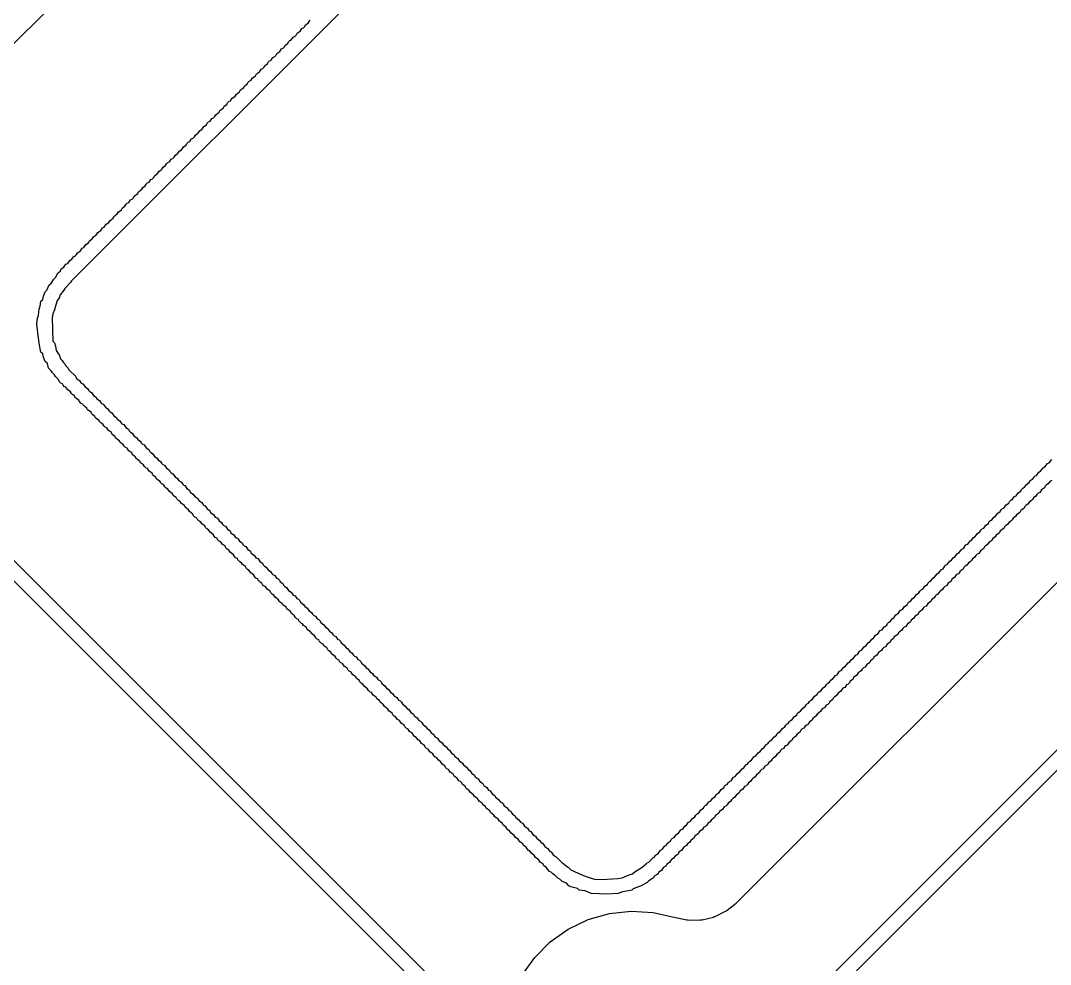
# Model space of a CAD drawing. Header units: millimetres. Extents: x 95 to 305, y 96 to 295.
# Drawn here: x 225.52 to 255.07, y 224.13 to 251.23 of the extents above; entities that cross this region are included whole.
import ezdxf

# ---------------------------------------------------------------- set-up
doc = ezdxf.new("R2010")
doc.units = ezdxf.units.MM
doc.layers.add('BottomLayer', color=5, linetype='Continuous')
doc.layers.add('BottomOverlay', color=54, linetype='Continuous')

msp = doc.modelspace()

# ---------------------------------------------------------------- linework, layer by layer
at = {"layer": 'BottomLayer'}
for p, q in [((246.071, 225.911), (264.518, 244.359)), ((245.793, 225.687), (246.05, 225.893)), ((246.05, 225.893), (246.059, 225.903)), ((246.059, 225.903), (246.071, 225.911)), ((241.805, 225.421), (242.413, 225.594)), ((242.413, 225.594), (243.041, 225.663)), ((243.041, 225.663), (243.673, 225.625)), ((243.673, 225.625), (244.309, 225.477)), ((244.309, 225.477), (244.313, 225.477)), ((244.313, 225.477), (244.316, 225.476)), ((244.316, 225.476), (244.638, 225.409)), ((245.078, 225.416), (245.398, 225.493)), ((245.398, 225.493), (245.423, 225.505)), ((245.423, 225.505), (245.45, 225.512)), ((245.45, 225.512), (245.746, 225.657)), ((245.746, 225.657), (245.768, 225.674)), ((245.768, 225.674), (245.793, 225.687)), ((241.235, 225.147), (241.805, 225.421)), ((244.638, 225.409), (244.666, 225.409)), ((244.666, 225.409), (244.694, 225.404)), ((244.694, 225.404), (245.023, 225.409)), ((245.023, 225.409), (245.05, 225.415)), ((245.05, 225.415), (245.078, 225.416)), ((240.719, 224.782), (241.235, 225.147)), ((240.272, 224.335), (240.719, 224.782)), ((239.906, 223.819), (240.272, 224.335))]:
    msp.add_line(p, q, dxfattribs=at)
at = {"layer": 'BottomOverlay'}
for p, q in [((242.387, 267.633), (221.784, 247.03)), ((246.464, 263.24), (226.98, 243.756)), ((233.771, 251.155), (233.795, 251.204)), ((233.795, 251.204), (233.832, 251.24)), ((233.455, 250.863), (233.54, 250.924)), ((233.54, 250.924), (233.589, 250.997)), ((233.589, 250.997), (233.637, 251.021)), ((233.637, 251.021), (233.674, 251.058)), ((233.674, 251.058), (233.698, 251.106)), ((233.698, 251.106), (233.771, 251.155)), ((233.187, 250.571), (233.211, 250.62)), ((233.211, 250.62), (233.248, 250.656)), ((233.248, 250.656), (233.296, 250.681)), ((233.296, 250.681), (233.345, 250.754)), ((233.345, 250.754), (233.394, 250.778)), ((233.394, 250.778), (233.43, 250.814)), ((233.43, 250.814), (233.455, 250.863)), ((232.871, 250.279), (232.956, 250.34)), ((232.956, 250.34), (233.004, 250.413)), ((233.004, 250.413), (233.053, 250.437)), ((233.053, 250.437), (233.09, 250.474)), ((233.09, 250.474), (233.114, 250.522)), ((233.114, 250.522), (233.187, 250.571)), ((232.603, 249.987), (232.627, 250.036)), ((232.627, 250.036), (232.664, 250.072)), ((232.664, 250.072), (232.712, 250.096)), ((232.712, 250.096), (232.761, 250.169)), ((232.761, 250.169), (232.81, 250.194)), ((232.81, 250.194), (232.846, 250.23)), ((232.846, 250.23), (232.871, 250.279)), ((232.262, 249.646), (232.286, 249.695)), ((232.286, 249.695), (232.372, 249.756)), ((232.372, 249.756), (232.42, 249.829)), ((232.42, 249.829), (232.469, 249.853)), ((232.469, 249.853), (232.505, 249.889)), ((232.505, 249.889), (232.53, 249.938)), ((232.53, 249.938), (232.603, 249.987)), ((231.946, 249.354), (232.019, 249.403)), ((232.019, 249.403), (232.043, 249.451)), ((232.043, 249.451), (232.079, 249.488)), ((232.079, 249.488), (232.128, 249.512)), ((232.128, 249.512), (232.177, 249.585)), ((232.177, 249.585), (232.226, 249.61)), ((232.226, 249.61), (232.262, 249.646)), ((231.678, 249.062), (231.702, 249.111)), ((231.702, 249.111), (231.8, 249.184)), ((231.8, 249.184), (231.824, 249.232)), ((231.824, 249.232), (231.921, 249.305)), ((231.921, 249.305), (231.946, 249.354)), ((231.361, 248.77), (231.434, 248.819)), ((231.434, 248.819), (231.459, 248.867)), ((231.459, 248.867), (231.495, 248.904)), ((231.495, 248.904), (231.544, 248.928)), ((231.544, 248.928), (231.593, 249.001)), ((231.593, 249.001), (231.641, 249.025)), ((231.641, 249.025), (231.678, 249.062)), ((231.094, 248.478), (231.118, 248.526)), ((231.118, 248.526), (231.215, 248.6)), ((231.215, 248.6), (231.24, 248.648)), ((231.24, 248.648), (231.337, 248.721)), ((231.337, 248.721), (231.361, 248.77)), ((230.777, 248.186), (230.85, 248.234)), ((230.85, 248.234), (230.875, 248.283)), ((230.875, 248.283), (230.911, 248.32)), ((230.911, 248.32), (230.96, 248.344)), ((230.96, 248.344), (231.009, 248.417)), ((231.009, 248.417), (231.057, 248.441)), ((231.057, 248.441), (231.094, 248.478)), ((230.51, 247.894), (230.534, 247.942)), ((230.534, 247.942), (230.619, 248.003)), ((230.619, 248.003), (230.668, 248.076)), ((230.668, 248.076), (230.716, 248.101)), ((230.716, 248.101), (230.753, 248.137)), ((230.753, 248.137), (230.777, 248.186)), ((230.193, 247.602), (230.266, 247.65)), ((230.266, 247.65), (230.291, 247.699)), ((230.291, 247.699), (230.327, 247.735)), ((230.327, 247.735), (230.376, 247.76)), ((230.376, 247.76), (230.424, 247.833)), ((230.424, 247.833), (230.473, 247.857)), ((230.473, 247.857), (230.51, 247.894)), ((229.925, 247.31), (229.95, 247.358)), ((229.95, 247.358), (230.035, 247.419)), ((230.035, 247.419), (230.084, 247.492)), ((230.084, 247.492), (230.132, 247.516)), ((230.132, 247.516), (230.169, 247.553)), ((230.169, 247.553), (230.193, 247.602)), ((229.609, 247.017), (229.682, 247.066)), ((229.682, 247.066), (229.706, 247.115)), ((229.706, 247.115), (229.743, 247.151)), ((229.743, 247.151), (229.792, 247.176)), ((229.792, 247.176), (229.84, 247.249)), ((229.84, 247.249), (229.889, 247.273)), ((229.889, 247.273), (229.925, 247.31)), ((229.341, 246.725), (229.366, 246.774)), ((229.366, 246.774), (229.451, 246.835)), ((229.451, 246.835), (229.499, 246.908)), ((229.499, 246.908), (229.548, 246.932)), ((229.548, 246.932), (229.585, 246.969)), ((229.585, 246.969), (229.609, 247.017)), ((229.025, 246.433), (229.098, 246.482)), ((229.098, 246.482), (229.122, 246.531)), ((229.122, 246.531), (229.159, 246.567)), ((229.159, 246.567), (229.207, 246.591)), ((229.207, 246.591), (229.256, 246.665)), ((229.256, 246.665), (229.305, 246.689)), ((229.305, 246.689), (229.341, 246.725)), ((228.757, 246.141), (228.781, 246.19)), ((228.781, 246.19), (228.879, 246.263)), ((228.879, 246.263), (228.903, 246.312)), ((228.903, 246.312), (229.001, 246.385)), ((229.001, 246.385), (229.025, 246.433)), ((228.441, 245.849), (228.514, 245.898)), ((228.514, 245.898), (228.538, 245.946)), ((228.538, 245.946), (228.575, 245.983)), ((228.575, 245.983), (228.623, 246.007)), ((228.623, 246.007), (228.672, 246.08)), ((228.672, 246.08), (228.721, 246.105)), ((228.721, 246.105), (228.757, 246.141)), ((228.076, 245.484), (228.173, 245.557)), ((228.173, 245.557), (228.197, 245.606)), ((228.197, 245.606), (228.295, 245.679)), ((228.295, 245.679), (228.319, 245.727)), ((228.319, 245.727), (228.416, 245.8)), ((228.416, 245.8), (228.441, 245.849)), ((227.82, 245.204), (227.869, 245.277)), ((227.869, 245.277), (227.917, 245.301)), ((227.917, 245.301), (227.978, 245.387)), ((227.978, 245.387), (228.051, 245.435)), ((228.051, 245.435), (228.076, 245.484)), ((227.577, 244.961), (227.625, 245.034)), ((227.625, 245.034), (227.674, 245.058)), ((227.674, 245.058), (227.711, 245.095)), ((227.711, 245.095), (227.735, 245.143)), ((227.735, 245.143), (227.82, 245.204)), ((227.236, 244.62), (227.285, 244.693)), ((227.285, 244.693), (227.333, 244.717)), ((227.333, 244.717), (227.394, 244.803)), ((227.394, 244.803), (227.467, 244.851)), ((227.467, 244.851), (227.491, 244.9)), ((227.491, 244.9), (227.577, 244.961)), ((226.944, 244.352), (226.993, 244.377)), ((226.993, 244.377), (227.041, 244.45)), ((227.041, 244.45), (227.09, 244.474)), ((227.09, 244.474), (227.126, 244.51)), ((227.126, 244.51), (227.151, 244.559)), ((227.151, 244.559), (227.236, 244.62)), ((226.664, 244.048), (226.688, 244.097)), ((226.688, 244.097), (226.761, 244.145)), ((226.761, 244.145), (226.786, 244.194)), ((226.786, 244.194), (226.822, 244.231)), ((226.822, 244.231), (226.871, 244.255)), ((226.871, 244.255), (226.944, 244.352)), ((226.384, 243.671), (226.469, 243.805)), ((226.469, 243.805), (226.518, 243.853)), ((226.518, 243.853), (226.591, 243.975)), ((226.591, 243.975), (226.664, 244.048)), ((226.226, 243.44), (226.275, 243.488)), ((226.275, 243.488), (226.335, 243.646)), ((226.335, 243.646), (226.384, 243.671)), ((226.761, 243.488), (226.652, 243.354)), ((226.786, 243.537), (226.761, 243.488)), ((226.956, 243.707), (226.786, 243.537)), ((226.98, 243.756), (226.956, 243.707)), ((226.104, 243.172), (226.153, 243.22)), ((226.153, 243.22), (226.177, 243.318)), ((226.177, 243.318), (226.226, 243.44)), ((226.567, 243.196), (226.518, 243.026)), ((226.627, 243.257), (226.567, 243.196)), ((226.652, 243.354), (226.627, 243.257)), ((226.031, 242.758), (226.055, 242.953)), ((226.055, 242.953), (226.08, 243.026)), ((226.08, 243.026), (226.104, 243.172)), ((226.494, 242.928), (226.445, 242.807)), ((226.518, 243.026), (226.494, 242.928)), ((225.982, 242.515), (226.007, 242.685)), ((226.007, 242.685), (226.031, 242.758)), ((226.445, 242.807), (226.421, 242.709)), ((226.421, 242.709), (226.445, 242.028)), ((226.019, 242.186), (225.982, 242.515)), ((246.89, 221.923), (267.542, 242.575)), ((226.055, 241.979), (226.019, 242.186)), ((226.445, 242.028), (226.494, 241.979)), ((267.664, 242.113), (247.206, 221.656)), ((226.08, 241.809), (226.055, 241.979)), ((226.104, 241.711), (226.08, 241.809)), ((226.494, 241.979), (226.518, 241.882)), ((226.518, 241.882), (226.542, 241.76)), ((226.542, 241.76), (226.64, 241.614)), ((226.153, 241.663), (226.104, 241.711)), ((226.177, 241.565), (226.153, 241.663)), ((226.226, 241.444), (226.177, 241.565)), ((226.287, 241.383), (226.226, 241.444)), ((226.64, 241.614), (226.664, 241.517)), ((226.664, 241.517), (226.713, 241.468)), ((226.713, 241.468), (226.737, 241.419)), ((226.737, 241.419), (226.786, 241.371)), ((226.323, 241.249), (226.287, 241.383)), ((226.396, 241.176), (226.323, 241.249)), ((226.421, 241.127), (226.396, 241.176)), ((226.494, 241.054), (226.421, 241.127)), ((226.786, 241.371), (226.81, 241.322)), ((226.81, 241.322), (226.883, 241.249)), ((226.883, 241.249), (226.907, 241.2)), ((226.907, 241.2), (227.102, 241.006)), ((226.518, 241.006), (226.494, 241.054)), ((226.615, 240.908), (226.518, 241.006)), ((226.64, 240.86), (226.615, 240.908)), ((226.676, 240.823), (226.64, 240.86)), ((227.102, 241.006), (227.126, 240.957)), ((227.126, 240.957), (227.212, 240.896)), ((227.212, 240.896), (227.26, 240.823)), ((226.725, 240.799), (226.676, 240.823)), ((226.737, 240.762), (226.725, 240.799)), ((226.773, 240.726), (226.737, 240.762)), ((226.822, 240.701), (226.773, 240.726)), ((226.871, 240.628), (226.822, 240.701)), ((226.956, 240.567), (226.871, 240.628)), ((226.98, 240.519), (226.956, 240.567)), ((227.26, 240.823), (227.309, 240.799)), ((227.309, 240.799), (227.37, 240.713)), ((227.37, 240.713), (227.443, 240.665)), ((227.443, 240.665), (227.467, 240.616)), ((227.467, 240.616), (227.504, 240.58)), ((227.504, 240.58), (227.552, 240.555)), ((227.552, 240.555), (227.613, 240.47)), ((227.017, 240.482), (226.98, 240.519)), ((227.066, 240.458), (227.017, 240.482)), ((227.078, 240.421), (227.066, 240.458)), ((227.139, 240.361), (227.078, 240.421)), ((227.187, 240.336), (227.139, 240.361)), ((227.199, 240.3), (227.187, 240.336)), ((227.26, 240.239), (227.199, 240.3)), ((227.309, 240.215), (227.26, 240.239)), ((227.613, 240.47), (227.686, 240.421)), ((227.686, 240.421), (227.711, 240.373)), ((227.711, 240.373), (227.784, 240.324)), ((227.784, 240.324), (227.808, 240.275)), ((227.808, 240.275), (227.844, 240.239)), ((227.844, 240.239), (227.893, 240.215)), ((227.321, 240.178), (227.309, 240.215)), ((227.418, 240.105), (227.321, 240.178)), ((227.443, 240.056), (227.418, 240.105)), ((227.54, 239.983), (227.443, 240.056)), ((227.564, 239.935), (227.54, 239.983)), ((227.893, 240.215), (227.954, 240.129)), ((227.954, 240.129), (228.027, 240.081)), ((228.027, 240.081), (228.051, 240.032)), ((228.051, 240.032), (228.088, 239.995)), ((228.088, 239.995), (228.136, 239.971)), ((228.136, 239.971), (228.197, 239.886)), ((221.37, 239.679), (228.66, 232.389)), ((227.601, 239.898), (227.564, 239.935)), ((227.65, 239.874), (227.601, 239.898)), ((227.662, 239.837), (227.65, 239.874)), ((227.723, 239.776), (227.662, 239.837)), ((227.771, 239.752), (227.723, 239.776)), ((227.796, 239.703), (227.771, 239.752)), ((227.881, 239.643), (227.796, 239.703)), ((228.197, 239.886), (228.27, 239.837)), ((228.27, 239.837), (228.295, 239.789)), ((228.295, 239.789), (228.368, 239.74)), ((228.368, 239.74), (228.392, 239.691)), ((228.392, 239.691), (228.429, 239.655)), ((228.429, 239.655), (228.477, 239.63)), ((227.905, 239.594), (227.881, 239.643)), ((227.942, 239.557), (227.905, 239.594)), ((227.99, 239.533), (227.942, 239.557)), ((228.039, 239.46), (227.99, 239.533)), ((228.124, 239.399), (228.039, 239.46)), ((228.149, 239.35), (228.124, 239.399)), ((228.185, 239.314), (228.149, 239.35)), ((228.477, 239.63), (228.538, 239.545)), ((228.538, 239.545), (228.611, 239.497)), ((228.611, 239.497), (228.635, 239.448)), ((228.635, 239.448), (228.672, 239.411)), ((228.672, 239.411), (228.721, 239.387)), ((228.721, 239.387), (228.781, 239.302)), ((228.234, 239.29), (228.185, 239.314)), ((228.246, 239.253), (228.234, 239.29)), ((228.307, 239.192), (228.246, 239.253)), ((228.356, 239.168), (228.307, 239.192)), ((228.38, 239.119), (228.356, 239.168)), ((228.465, 239.058), (228.38, 239.119)), ((228.489, 239.01), (228.465, 239.058)), ((228.781, 239.302), (228.854, 239.253)), ((228.854, 239.253), (228.879, 239.204)), ((228.879, 239.204), (228.952, 239.156)), ((228.952, 239.156), (228.976, 239.107)), ((228.976, 239.107), (229.013, 239.071)), ((229.013, 239.071), (229.061, 239.046)), ((228.526, 238.973), (228.489, 239.01)), ((228.575, 238.949), (228.526, 238.973)), ((228.623, 238.876), (228.575, 238.949)), ((228.708, 238.815), (228.623, 238.876)), ((228.733, 238.766), (228.708, 238.815)), ((228.769, 238.73), (228.733, 238.766)), ((229.061, 239.046), (229.122, 238.961)), ((229.122, 238.961), (229.195, 238.912)), ((229.195, 238.912), (229.22, 238.864)), ((229.22, 238.864), (229.256, 238.827)), ((229.256, 238.827), (229.305, 238.803)), ((229.305, 238.803), (229.366, 238.718)), ((228.818, 238.705), (228.769, 238.73)), ((228.83, 238.669), (228.818, 238.705)), ((228.891, 238.608), (228.83, 238.669)), ((228.94, 238.584), (228.891, 238.608)), ((228.964, 238.535), (228.94, 238.584)), ((229.049, 238.474), (228.964, 238.535)), ((229.074, 238.426), (229.049, 238.474)), ((229.366, 238.718), (229.439, 238.669)), ((229.439, 238.669), (229.463, 238.62)), ((229.463, 238.62), (229.536, 238.572)), ((229.536, 238.572), (229.56, 238.523)), ((229.56, 238.523), (229.597, 238.486)), ((229.597, 238.486), (229.646, 238.462)), ((254.91, 238.413), (254.983, 238.511)), ((254.983, 238.511), (255.032, 238.535)), ((255.032, 238.535), (255.105, 238.632)), ((229.11, 238.389), (229.074, 238.426)), ((229.159, 238.365), (229.11, 238.389)), ((229.207, 238.292), (229.159, 238.365)), ((229.293, 238.231), (229.207, 238.292)), ((229.317, 238.182), (229.293, 238.231)), ((229.353, 238.146), (229.317, 238.182)), ((229.646, 238.462), (229.706, 238.377)), ((229.706, 238.377), (229.779, 238.328)), ((229.779, 238.328), (229.804, 238.28)), ((229.804, 238.28), (229.84, 238.243)), ((229.84, 238.243), (229.889, 238.219)), ((229.889, 238.219), (229.95, 238.134)), ((254.618, 238.146), (254.667, 238.17)), ((254.667, 238.17), (254.74, 238.267)), ((254.74, 238.267), (254.788, 238.292)), ((254.788, 238.292), (254.861, 238.389)), ((254.861, 238.389), (254.91, 238.413)), ((229.402, 238.121), (229.353, 238.146)), ((229.414, 238.085), (229.402, 238.121)), ((229.475, 238.024), (229.414, 238.085)), ((229.524, 238), (229.475, 238.024)), ((229.548, 237.951), (229.524, 238)), ((229.633, 237.89), (229.548, 237.951)), ((229.658, 237.841), (229.633, 237.89)), ((229.95, 238.134), (230.023, 238.085)), ((230.023, 238.085), (230.047, 238.036)), ((230.047, 238.036), (230.132, 237.975)), ((230.132, 237.975), (230.181, 237.902)), ((230.181, 237.902), (230.23, 237.878)), ((230.23, 237.878), (230.291, 237.793)), ((254.326, 237.829), (254.387, 237.914)), ((254.387, 237.914), (254.46, 237.963)), ((254.46, 237.963), (254.484, 238.012)), ((254.484, 238.012), (254.521, 238.048)), ((254.521, 238.048), (254.569, 238.073)), ((254.569, 238.073), (254.618, 238.146)), ((254.959, 237.902), (254.922, 237.866)), ((255.007, 237.927), (254.959, 237.902)), ((255.056, 238), (255.007, 237.927)), ((255.105, 238.024), (255.056, 238)), ((238.785, 221.68), (222.611, 237.854)), ((229.694, 237.805), (229.658, 237.841)), ((229.743, 237.781), (229.694, 237.805)), ((229.792, 237.708), (229.743, 237.781)), ((229.877, 237.647), (229.792, 237.708)), ((229.901, 237.598), (229.877, 237.647)), ((229.938, 237.562), (229.901, 237.598)), ((230.291, 237.793), (230.364, 237.744)), ((230.364, 237.744), (230.388, 237.695)), ((230.388, 237.695), (230.424, 237.659)), ((230.424, 237.659), (230.473, 237.635)), ((230.473, 237.635), (230.522, 237.562)), ((254.034, 237.562), (254.082, 237.586)), ((254.082, 237.586), (254.143, 237.671)), ((254.143, 237.671), (254.216, 237.72)), ((254.216, 237.72), (254.241, 237.768)), ((254.241, 237.768), (254.277, 237.805)), ((254.277, 237.805), (254.326, 237.829)), ((254.679, 237.622), (254.654, 237.574)), ((254.715, 237.659), (254.679, 237.622)), ((254.764, 237.683), (254.715, 237.659)), ((254.813, 237.756), (254.764, 237.683)), ((254.898, 237.817), (254.813, 237.756)), ((254.922, 237.866), (254.898, 237.817)), ((229.986, 237.537), (229.938, 237.562)), ((229.998, 237.501), (229.986, 237.537)), ((230.059, 237.44), (229.998, 237.501)), ((230.108, 237.415), (230.059, 237.44)), ((230.12, 237.379), (230.108, 237.415)), ((230.218, 237.306), (230.12, 237.379)), ((230.242, 237.257), (230.218, 237.306)), ((230.522, 237.562), (230.57, 237.537)), ((230.57, 237.537), (230.607, 237.501)), ((230.607, 237.501), (230.631, 237.452)), ((230.631, 237.452), (230.716, 237.391)), ((230.716, 237.391), (230.765, 237.318)), ((230.765, 237.318), (230.814, 237.294)), ((230.814, 237.294), (230.875, 237.209)), ((253.742, 237.245), (253.802, 237.33)), ((253.802, 237.33), (253.876, 237.379)), ((253.876, 237.379), (253.9, 237.428)), ((253.9, 237.428), (253.936, 237.464)), ((253.936, 237.464), (253.985, 237.489)), ((253.985, 237.489), (254.034, 237.562)), ((254.374, 237.318), (254.338, 237.282)), ((254.423, 237.342), (254.374, 237.318)), ((254.472, 237.415), (254.423, 237.342)), ((254.521, 237.44), (254.472, 237.415)), ((254.557, 237.476), (254.521, 237.44)), ((254.581, 237.525), (254.557, 237.476)), ((254.654, 237.574), (254.581, 237.525)), ((230.339, 237.184), (230.242, 237.257)), ((230.364, 237.136), (230.339, 237.184)), ((230.461, 237.063), (230.364, 237.136)), ((230.485, 237.014), (230.461, 237.063)), ((230.522, 236.977), (230.485, 237.014)), ((230.875, 237.209), (230.948, 237.16)), ((230.948, 237.16), (230.972, 237.111)), ((230.972, 237.111), (231.009, 237.075)), ((231.009, 237.075), (231.057, 237.05)), ((231.057, 237.05), (231.106, 236.977)), ((253.45, 236.977), (253.498, 237.002)), ((253.498, 237.002), (253.559, 237.087)), ((253.559, 237.087), (253.632, 237.136)), ((253.632, 237.136), (253.656, 237.184)), ((253.656, 237.184), (253.693, 237.221)), ((253.693, 237.221), (253.742, 237.245)), ((254.07, 236.99), (253.997, 236.941)), ((254.095, 237.038), (254.07, 236.99)), ((254.192, 237.111), (254.095, 237.038)), ((254.216, 237.16), (254.192, 237.111)), ((254.314, 237.233), (254.216, 237.16)), ((254.338, 237.282), (254.314, 237.233)), ((230.57, 236.953), (230.522, 236.977)), ((230.583, 236.917), (230.57, 236.953)), ((230.643, 236.856), (230.583, 236.917)), ((230.692, 236.831), (230.643, 236.856)), ((230.716, 236.783), (230.692, 236.831)), ((230.802, 236.722), (230.716, 236.783)), ((230.826, 236.673), (230.802, 236.722)), ((231.106, 236.977), (231.155, 236.953)), ((231.155, 236.953), (231.191, 236.917)), ((231.191, 236.917), (231.215, 236.868)), ((231.215, 236.868), (231.288, 236.819)), ((231.288, 236.819), (231.313, 236.77)), ((231.313, 236.77), (231.349, 236.734)), ((231.349, 236.734), (231.398, 236.71)), ((231.398, 236.71), (231.459, 236.624)), ((253.157, 236.661), (253.218, 236.746)), ((253.218, 236.746), (253.291, 236.795)), ((253.291, 236.795), (253.316, 236.844)), ((253.316, 236.844), (253.352, 236.88)), ((253.352, 236.88), (253.401, 236.904)), ((253.401, 236.904), (253.45, 236.977)), ((253.754, 236.697), (253.729, 236.649)), ((253.79, 236.734), (253.754, 236.697)), ((253.839, 236.758), (253.79, 236.734)), ((253.888, 236.831), (253.839, 236.758)), ((253.936, 236.856), (253.888, 236.831)), ((253.973, 236.892), (253.936, 236.856)), ((253.997, 236.941), (253.973, 236.892)), ((230.863, 236.637), (230.826, 236.673)), ((230.911, 236.612), (230.863, 236.637)), ((230.96, 236.539), (230.911, 236.612)), ((231.045, 236.478), (230.96, 236.539)), ((231.069, 236.43), (231.045, 236.478)), ((231.106, 236.393), (231.069, 236.43)), ((231.459, 236.624), (231.532, 236.576)), ((231.532, 236.576), (231.556, 236.527)), ((231.556, 236.527), (231.593, 236.491)), ((231.593, 236.491), (231.641, 236.466)), ((231.641, 236.466), (231.69, 236.393)), ((252.865, 236.393), (252.914, 236.418)), ((252.914, 236.418), (252.975, 236.503)), ((252.975, 236.503), (253.048, 236.551)), ((253.048, 236.551), (253.072, 236.6)), ((253.072, 236.6), (253.109, 236.637)), ((253.109, 236.637), (253.157, 236.661)), ((253.486, 236.405), (253.413, 236.357)), ((253.51, 236.454), (253.486, 236.405)), ((253.608, 236.527), (253.51, 236.454)), ((253.632, 236.576), (253.608, 236.527)), ((253.729, 236.649), (253.632, 236.576)), ((231.155, 236.369), (231.106, 236.393)), ((231.167, 236.332), (231.155, 236.369)), ((231.228, 236.272), (231.167, 236.332)), ((231.276, 236.247), (231.228, 236.272)), ((231.301, 236.199), (231.276, 236.247)), ((231.386, 236.138), (231.301, 236.199)), ((231.41, 236.089), (231.386, 236.138)), ((231.69, 236.393), (231.739, 236.369)), ((231.739, 236.369), (231.775, 236.332)), ((231.775, 236.332), (231.8, 236.284)), ((231.8, 236.284), (231.873, 236.235)), ((231.873, 236.235), (231.897, 236.186)), ((231.897, 236.186), (231.933, 236.15)), ((231.933, 236.15), (231.982, 236.126)), ((231.982, 236.126), (232.043, 236.04)), ((252.573, 236.077), (252.646, 236.174)), ((252.646, 236.174), (252.695, 236.199)), ((252.695, 236.199), (252.768, 236.296)), ((252.768, 236.296), (252.817, 236.32)), ((252.817, 236.32), (252.865, 236.393)), ((253.17, 236.113), (253.145, 236.065)), ((253.206, 236.15), (253.17, 236.113)), ((253.255, 236.174), (253.206, 236.15)), ((253.304, 236.247), (253.255, 236.174)), ((253.352, 236.272), (253.304, 236.247)), ((253.389, 236.308), (253.352, 236.272)), ((253.413, 236.357), (253.389, 236.308)), ((231.447, 236.052), (231.41, 236.089)), ((231.495, 236.028), (231.447, 236.052)), ((231.544, 235.955), (231.495, 236.028)), ((231.629, 235.894), (231.544, 235.955)), ((231.654, 235.846), (231.629, 235.894)), ((231.69, 235.809), (231.654, 235.846)), ((231.739, 235.785), (231.69, 235.809)), ((232.043, 236.04), (232.116, 235.992)), ((232.116, 235.992), (232.14, 235.943)), ((232.14, 235.943), (232.177, 235.906)), ((232.177, 235.906), (232.226, 235.882)), ((232.226, 235.882), (232.274, 235.809)), ((232.274, 235.809), (232.323, 235.785)), ((252.233, 235.736), (252.281, 235.809)), ((252.281, 235.809), (252.33, 235.833)), ((252.33, 235.833), (252.403, 235.931)), ((252.403, 235.931), (252.452, 235.955)), ((252.452, 235.955), (252.525, 236.052)), ((252.525, 236.052), (252.573, 236.077)), ((252.902, 235.821), (252.829, 235.773)), ((252.926, 235.87), (252.902, 235.821)), ((252.963, 235.906), (252.926, 235.87)), ((253.011, 235.931), (252.963, 235.906)), ((253.06, 236.004), (253.011, 235.931)), ((253.145, 236.065), (253.06, 236.004)), ((231.751, 235.748), (231.739, 235.785)), ((231.812, 235.687), (231.751, 235.748)), ((231.86, 235.663), (231.812, 235.687)), ((231.885, 235.614), (231.86, 235.663)), ((231.97, 235.554), (231.885, 235.614)), ((231.994, 235.505), (231.97, 235.554)), ((232.323, 235.785), (232.359, 235.748)), ((232.359, 235.748), (232.384, 235.7)), ((232.384, 235.7), (232.457, 235.651)), ((232.457, 235.651), (232.481, 235.602)), ((232.481, 235.602), (232.518, 235.566)), ((232.518, 235.566), (232.566, 235.541)), ((232.566, 235.541), (232.627, 235.456)), ((251.989, 235.493), (252.062, 235.59)), ((252.062, 235.59), (252.111, 235.614)), ((252.111, 235.614), (252.184, 235.712)), ((252.184, 235.712), (252.233, 235.736)), ((252.586, 235.529), (252.561, 235.481)), ((252.622, 235.566), (252.586, 235.529)), ((252.671, 235.59), (252.622, 235.566)), ((252.719, 235.663), (252.671, 235.59)), ((252.768, 235.687), (252.719, 235.663)), ((252.805, 235.724), (252.768, 235.687)), ((252.829, 235.773), (252.805, 235.724)), ((232.031, 235.468), (231.994, 235.505)), ((232.079, 235.444), (232.031, 235.468)), ((232.128, 235.371), (232.079, 235.444)), ((232.213, 235.31), (232.128, 235.371)), ((232.238, 235.261), (232.213, 235.31)), ((232.274, 235.225), (232.238, 235.261)), ((232.323, 235.201), (232.274, 235.225)), ((232.627, 235.456), (232.7, 235.407)), ((232.7, 235.407), (232.724, 235.359)), ((232.724, 235.359), (232.761, 235.322)), ((232.761, 235.322), (232.81, 235.298)), ((232.81, 235.298), (232.858, 235.225)), ((232.858, 235.225), (232.907, 235.201)), ((251.648, 235.152), (251.697, 235.225)), ((251.697, 235.225), (251.746, 235.249)), ((251.746, 235.249), (251.819, 235.347)), ((251.819, 235.347), (251.868, 235.371)), ((251.868, 235.371), (251.941, 235.468)), ((251.941, 235.468), (251.989, 235.493)), ((252.318, 235.237), (252.245, 235.188)), ((252.342, 235.286), (252.318, 235.237)), ((252.379, 235.322), (252.342, 235.286)), ((252.427, 235.347), (252.379, 235.322)), ((252.476, 235.42), (252.427, 235.347)), ((252.561, 235.481), (252.476, 235.42)), ((232.335, 235.164), (232.323, 235.201)), ((232.396, 235.103), (232.335, 235.164)), ((232.445, 235.079), (232.396, 235.103)), ((232.457, 235.042), (232.445, 235.079)), ((232.493, 235.006), (232.457, 235.042)), ((232.542, 234.982), (232.493, 235.006)), ((232.591, 234.909), (232.542, 234.982)), ((232.907, 235.201), (232.944, 235.164)), ((232.944, 235.164), (232.968, 235.115)), ((232.968, 235.115), (233.041, 235.067)), ((233.041, 235.067), (233.065, 235.018)), ((233.065, 235.018), (233.102, 234.982)), ((233.102, 234.982), (233.15, 234.957)), ((233.15, 234.957), (233.211, 234.872)), ((251.405, 234.909), (251.466, 234.994)), ((251.466, 234.994), (251.539, 235.042)), ((251.539, 235.042), (251.563, 235.091)), ((251.563, 235.091), (251.6, 235.128)), ((251.6, 235.128), (251.648, 235.152)), ((252.001, 234.945), (251.977, 234.896)), ((252.038, 234.982), (252.001, 234.945)), ((252.087, 235.006), (252.038, 234.982)), ((252.135, 235.079), (252.087, 235.006)), ((252.184, 235.103), (252.135, 235.079)), ((252.22, 235.14), (252.184, 235.103)), ((252.245, 235.188), (252.22, 235.14)), ((232.676, 234.848), (232.591, 234.909)), ((232.7, 234.799), (232.676, 234.848)), ((232.737, 234.762), (232.7, 234.799)), ((232.785, 234.738), (232.737, 234.762)), ((232.834, 234.665), (232.785, 234.738)), ((232.919, 234.604), (232.834, 234.665)), ((233.211, 234.872), (233.284, 234.823)), ((233.284, 234.823), (233.309, 234.775)), ((233.309, 234.775), (233.345, 234.738)), ((233.345, 234.738), (233.394, 234.714)), ((233.394, 234.714), (233.442, 234.641)), ((233.442, 234.641), (233.491, 234.616)), ((251.064, 234.568), (251.113, 234.641)), ((251.113, 234.641), (251.162, 234.665)), ((251.162, 234.665), (251.223, 234.75)), ((251.223, 234.75), (251.296, 234.799)), ((251.296, 234.799), (251.32, 234.848)), ((251.32, 234.848), (251.356, 234.884)), ((251.356, 234.884), (251.405, 234.909)), ((251.734, 234.653), (251.661, 234.604)), ((251.758, 234.702), (251.734, 234.653)), ((251.794, 234.738), (251.758, 234.702)), ((251.843, 234.762), (251.794, 234.738)), ((251.892, 234.836), (251.843, 234.762)), ((251.977, 234.896), (251.892, 234.836)), ((232.944, 234.556), (232.919, 234.604)), ((232.98, 234.519), (232.944, 234.556)), ((233.029, 234.495), (232.98, 234.519)), ((233.041, 234.458), (233.029, 234.495)), ((233.138, 234.385), (233.041, 234.458)), ((233.163, 234.337), (233.138, 234.385)), ((233.26, 234.264), (233.163, 234.337)), ((233.491, 234.616), (233.528, 234.58)), ((233.528, 234.58), (233.552, 234.531)), ((233.552, 234.531), (233.637, 234.47)), ((233.637, 234.47), (233.686, 234.397)), ((233.686, 234.397), (233.735, 234.373)), ((233.735, 234.373), (233.795, 234.288)), ((250.821, 234.324), (250.882, 234.41)), ((250.882, 234.41), (250.955, 234.458)), ((250.955, 234.458), (250.979, 234.507)), ((250.979, 234.507), (251.016, 234.543)), ((251.016, 234.543), (251.064, 234.568)), ((251.417, 234.361), (251.393, 234.312)), ((251.454, 234.397), (251.417, 234.361)), ((251.502, 234.422), (251.454, 234.397)), ((251.551, 234.495), (251.502, 234.422)), ((251.6, 234.519), (251.551, 234.495)), ((251.636, 234.556), (251.6, 234.519)), ((251.661, 234.604), (251.636, 234.556)), ((233.284, 234.215), (233.26, 234.264)), ((233.382, 234.142), (233.284, 234.215)), ((233.406, 234.093), (233.382, 234.142)), ((233.442, 234.057), (233.406, 234.093)), ((233.491, 234.032), (233.442, 234.057)), ((233.503, 233.996), (233.491, 234.032)), ((233.795, 234.288), (233.868, 234.239)), ((233.868, 234.239), (233.893, 234.191)), ((233.893, 234.191), (233.929, 234.154)), ((233.929, 234.154), (233.978, 234.13)), ((233.978, 234.13), (234.027, 234.057)), ((234.027, 234.057), (234.075, 234.032)), ((234.075, 234.032), (234.112, 233.996)), ((250.48, 233.984), (250.529, 234.057)), ((250.529, 234.057), (250.578, 234.081)), ((250.578, 234.081), (250.638, 234.166)), ((250.638, 234.166), (250.711, 234.215)), ((250.711, 234.215), (250.736, 234.264)), ((250.736, 234.264), (250.772, 234.3)), ((250.772, 234.3), (250.821, 234.324)), ((251.149, 234.069), (251.076, 234.02)), ((251.174, 234.117), (251.149, 234.069)), ((251.271, 234.191), (251.174, 234.117)), ((251.296, 234.239), (251.271, 234.191)), ((251.393, 234.312), (251.296, 234.239)), ((233.564, 233.935), (233.503, 233.996)), ((233.576, 233.923), (233.564, 233.935)), ((233.613, 233.911), (233.576, 233.923)), ((233.637, 233.862), (233.613, 233.911)), ((233.722, 233.801), (233.637, 233.862)), ((233.747, 233.752), (233.722, 233.801)), ((233.783, 233.716), (233.747, 233.752)), ((234.112, 233.996), (234.136, 233.947)), ((234.136, 233.947), (234.221, 233.886)), ((234.221, 233.886), (234.27, 233.813)), ((234.27, 233.813), (234.319, 233.789)), ((234.319, 233.789), (234.38, 233.704)), ((250.188, 233.716), (250.237, 233.74)), ((250.237, 233.74), (250.298, 233.825)), ((250.298, 233.825), (250.371, 233.874)), ((250.371, 233.874), (250.395, 233.923)), ((250.395, 233.923), (250.431, 233.959)), ((250.431, 233.959), (250.48, 233.984)), ((250.833, 233.777), (250.809, 233.728)), ((250.87, 233.813), (250.833, 233.777)), ((250.918, 233.838), (250.87, 233.813)), ((250.967, 233.911), (250.918, 233.838)), ((251.016, 233.935), (250.967, 233.911)), ((251.052, 233.971), (251.016, 233.935)), ((251.076, 234.02), (251.052, 233.971)), ((233.832, 233.692), (233.783, 233.716)), ((233.881, 233.619), (233.832, 233.692)), ((233.966, 233.558), (233.881, 233.619)), ((233.99, 233.509), (233.966, 233.558)), ((234.027, 233.472), (233.99, 233.509)), ((234.075, 233.448), (234.027, 233.472)), ((234.087, 233.412), (234.075, 233.448)), ((234.38, 233.704), (234.453, 233.655)), ((234.453, 233.655), (234.477, 233.606)), ((234.477, 233.606), (234.513, 233.57)), ((234.513, 233.57), (234.562, 233.546)), ((234.562, 233.546), (234.611, 233.472)), ((234.611, 233.472), (234.659, 233.448)), ((234.659, 233.448), (234.696, 233.412)), ((249.896, 233.399), (249.945, 233.472)), ((249.945, 233.472), (249.993, 233.497)), ((249.993, 233.497), (250.054, 233.582)), ((250.054, 233.582), (250.127, 233.631)), ((250.127, 233.631), (250.152, 233.679)), ((250.152, 233.679), (250.188, 233.716)), ((250.565, 233.485), (250.492, 233.436)), ((250.59, 233.533), (250.565, 233.485)), ((250.687, 233.606), (250.59, 233.533)), ((250.711, 233.655), (250.687, 233.606)), ((250.809, 233.728), (250.711, 233.655)), ((234.148, 233.351), (234.087, 233.412)), ((234.197, 233.326), (234.148, 233.351)), ((234.221, 233.278), (234.197, 233.326)), ((234.307, 233.217), (234.221, 233.278)), ((234.331, 233.168), (234.307, 233.217)), ((234.367, 233.132), (234.331, 233.168)), ((234.696, 233.412), (234.72, 233.363)), ((234.72, 233.363), (234.806, 233.302)), ((234.806, 233.302), (234.854, 233.229)), ((234.854, 233.229), (234.903, 233.205)), ((234.903, 233.205), (234.964, 233.12)), ((249.604, 233.132), (249.653, 233.156)), ((249.653, 233.156), (249.726, 233.253)), ((249.726, 233.253), (249.774, 233.278)), ((249.774, 233.278), (249.847, 233.375)), ((249.847, 233.375), (249.896, 233.399)), ((250.249, 233.193), (250.225, 233.144)), ((250.285, 233.229), (250.249, 233.193)), ((250.334, 233.253), (250.285, 233.229)), ((250.383, 233.326), (250.334, 233.253)), ((250.431, 233.351), (250.383, 233.326)), ((250.468, 233.387), (250.431, 233.351)), ((250.492, 233.436), (250.468, 233.387)), ((234.416, 233.107), (234.367, 233.132)), ((234.465, 233.034), (234.416, 233.107)), ((234.55, 232.974), (234.465, 233.034)), ((234.574, 232.925), (234.55, 232.974)), ((234.611, 232.888), (234.574, 232.925)), ((234.659, 232.864), (234.611, 232.888)), ((234.672, 232.827), (234.659, 232.864)), ((234.964, 233.12), (235.037, 233.071)), ((235.037, 233.071), (235.061, 233.022)), ((235.061, 233.022), (235.098, 232.986)), ((235.098, 232.986), (235.146, 232.961)), ((235.146, 232.961), (235.195, 232.888)), ((235.195, 232.888), (235.244, 232.864)), ((235.244, 232.864), (235.28, 232.827)), ((249.312, 232.815), (249.361, 232.888)), ((249.361, 232.888), (249.409, 232.913)), ((249.409, 232.913), (249.482, 233.01)), ((249.482, 233.01), (249.531, 233.034)), ((249.531, 233.034), (249.604, 233.132)), ((249.908, 232.852), (249.884, 232.803)), ((249.981, 232.901), (249.908, 232.852)), ((250.006, 232.949), (249.981, 232.901)), ((250.042, 232.986), (250.006, 232.949)), ((250.091, 233.01), (250.042, 232.986)), ((250.139, 233.083), (250.091, 233.01)), ((250.225, 233.144), (250.139, 233.083)), ((234.708, 232.791), (234.672, 232.827)), ((234.757, 232.767), (234.708, 232.791)), ((234.806, 232.694), (234.757, 232.767)), ((234.891, 232.633), (234.806, 232.694)), ((234.915, 232.584), (234.891, 232.633)), ((234.952, 232.548), (234.915, 232.584)), ((235.28, 232.827), (235.304, 232.779)), ((235.304, 232.779), (235.39, 232.718)), ((235.39, 232.718), (235.438, 232.645)), ((235.438, 232.645), (235.487, 232.621)), ((235.487, 232.621), (235.548, 232.535)), ((249.02, 232.548), (249.068, 232.572)), ((249.068, 232.572), (249.141, 232.669)), ((249.141, 232.669), (249.19, 232.694)), ((249.19, 232.694), (249.263, 232.791)), ((249.263, 232.791), (249.312, 232.815)), ((249.64, 232.56), (249.555, 232.499)), ((249.665, 232.608), (249.64, 232.56)), ((249.701, 232.645), (249.665, 232.608)), ((249.75, 232.669), (249.701, 232.645)), ((249.799, 232.742), (249.75, 232.669)), ((249.847, 232.767), (249.799, 232.742)), ((249.884, 232.803), (249.847, 232.767)), ((228.66, 232.389), (228.672, 232.377)), ((228.672, 232.377), (239.126, 221.923)), ((235, 232.523), (234.952, 232.548)), ((235.049, 232.45), (235, 232.523)), ((235.134, 232.389), (235.049, 232.45)), ((235.158, 232.341), (235.134, 232.389)), ((235.231, 232.292), (235.158, 232.341)), ((235.256, 232.243), (235.231, 232.292)), ((235.548, 232.535), (235.621, 232.487)), ((235.621, 232.487), (235.645, 232.438)), ((235.645, 232.438), (235.73, 232.377)), ((235.73, 232.377), (235.779, 232.304)), ((235.779, 232.304), (235.828, 232.28)), ((235.828, 232.28), (235.864, 232.243)), ((248.728, 232.231), (248.776, 232.304)), ((248.776, 232.304), (248.825, 232.329)), ((248.825, 232.329), (248.898, 232.426)), ((248.898, 232.426), (248.947, 232.45)), ((248.947, 232.45), (249.02, 232.548)), ((249.324, 232.268), (249.3, 232.219)), ((249.397, 232.316), (249.324, 232.268)), ((249.421, 232.365), (249.397, 232.316)), ((249.458, 232.402), (249.421, 232.365)), ((249.507, 232.426), (249.458, 232.402)), ((249.555, 232.499), (249.507, 232.426)), ((235.292, 232.207), (235.256, 232.243)), ((235.341, 232.182), (235.292, 232.207)), ((235.39, 232.109), (235.341, 232.182)), ((235.475, 232.049), (235.39, 232.109)), ((235.499, 232), (235.475, 232.049)), ((235.536, 231.963), (235.499, 232)), ((235.584, 231.939), (235.536, 231.963)), ((235.864, 232.243), (235.889, 232.195)), ((235.889, 232.195), (235.974, 232.134)), ((235.974, 232.134), (236.022, 232.061)), ((236.022, 232.061), (236.071, 232.036)), ((236.071, 232.036), (236.132, 231.951)), ((248.399, 231.927), (248.436, 231.963)), ((248.436, 231.963), (248.484, 231.988)), ((248.484, 231.988), (248.545, 232.073)), ((248.545, 232.073), (248.618, 232.122)), ((248.618, 232.122), (248.643, 232.17)), ((248.643, 232.17), (248.679, 232.207)), ((248.679, 232.207), (248.728, 232.231)), ((249.056, 231.976), (248.971, 231.915)), ((249.081, 232.024), (249.056, 231.976)), ((249.117, 232.061), (249.081, 232.024)), ((249.166, 232.085), (249.117, 232.061)), ((249.214, 232.158), (249.166, 232.085)), ((249.263, 232.182), (249.214, 232.158)), ((249.3, 232.219), (249.263, 232.182)), ((235.633, 231.866), (235.584, 231.939)), ((235.718, 231.805), (235.633, 231.866)), ((235.743, 231.757), (235.718, 231.805)), ((235.816, 231.708), (235.743, 231.757)), ((235.84, 231.659), (235.816, 231.708)), ((236.132, 231.951), (236.205, 231.903)), ((236.205, 231.903), (236.229, 231.854)), ((236.229, 231.854), (236.315, 231.793)), ((236.315, 231.793), (236.363, 231.72)), ((236.363, 231.72), (236.412, 231.696)), ((236.412, 231.696), (236.448, 231.659)), ((248.131, 231.635), (248.156, 231.684)), ((248.156, 231.684), (248.192, 231.72)), ((248.192, 231.72), (248.241, 231.744)), ((248.241, 231.744), (248.302, 231.83)), ((248.302, 231.83), (248.375, 231.878)), ((248.375, 231.878), (248.399, 231.927)), ((248.74, 231.684), (248.716, 231.635)), ((248.813, 231.732), (248.74, 231.684)), ((248.837, 231.781), (248.813, 231.732)), ((248.874, 231.817), (248.837, 231.781)), ((248.922, 231.842), (248.874, 231.817)), ((248.971, 231.915), (248.922, 231.842)), ((235.937, 231.586), (235.84, 231.659)), ((235.962, 231.538), (235.937, 231.586)), ((236.059, 231.464), (235.962, 231.538)), ((236.083, 231.416), (236.059, 231.464)), ((236.181, 231.343), (236.083, 231.416)), ((236.448, 231.659), (236.473, 231.611)), ((236.473, 231.611), (236.558, 231.55)), ((236.558, 231.55), (236.607, 231.477)), ((236.607, 231.477), (236.655, 231.452)), ((236.655, 231.452), (236.716, 231.367)), ((247.815, 231.343), (247.851, 231.379)), ((247.851, 231.379), (247.9, 231.404)), ((247.9, 231.404), (247.961, 231.489)), ((247.961, 231.489), (248.034, 231.538)), ((248.034, 231.538), (248.058, 231.586)), ((248.058, 231.586), (248.095, 231.623)), ((248.095, 231.623), (248.131, 231.635)), ((248.472, 231.391), (248.375, 231.318)), ((248.496, 231.44), (248.472, 231.391)), ((248.533, 231.477), (248.496, 231.44)), ((248.582, 231.501), (248.533, 231.477)), ((248.63, 231.574), (248.582, 231.501)), ((248.679, 231.598), (248.63, 231.574)), ((248.716, 231.635), (248.679, 231.598)), ((236.205, 231.294), (236.181, 231.343)), ((236.242, 231.258), (236.205, 231.294)), ((236.29, 231.233), (236.242, 231.258)), ((236.339, 231.16), (236.29, 231.233)), ((236.388, 231.136), (236.339, 231.16)), ((236.436, 231.063), (236.388, 231.136)), ((236.716, 231.367), (236.789, 231.318)), ((236.789, 231.318), (236.814, 231.27)), ((236.814, 231.27), (236.899, 231.209)), ((236.899, 231.209), (236.947, 231.136)), ((236.947, 231.136), (236.996, 231.112)), ((236.996, 231.112), (237.033, 231.075)), ((247.547, 231.051), (247.572, 231.099)), ((247.572, 231.099), (247.608, 231.136)), ((247.608, 231.136), (247.657, 231.16)), ((247.657, 231.16), (247.718, 231.245)), ((247.718, 231.245), (247.791, 231.294)), ((247.791, 231.294), (247.815, 231.343)), ((248.156, 231.099), (248.131, 231.051)), ((248.229, 231.148), (248.156, 231.099)), ((248.253, 231.197), (248.229, 231.148)), ((248.35, 231.27), (248.253, 231.197)), ((248.375, 231.318), (248.35, 231.27)), ((236.521, 231.002), (236.436, 231.063)), ((236.546, 230.953), (236.521, 231.002)), ((236.582, 230.917), (236.546, 230.953)), ((236.631, 230.893), (236.582, 230.917)), ((236.68, 230.819), (236.631, 230.893)), ((236.765, 230.759), (236.68, 230.819)), ((237.033, 231.075), (237.057, 231.026)), ((237.057, 231.026), (237.142, 230.966)), ((237.142, 230.966), (237.191, 230.893)), ((237.191, 230.893), (237.239, 230.868)), ((237.239, 230.868), (237.3, 230.783)), ((237.3, 230.783), (237.373, 230.734)), ((247.231, 230.759), (247.267, 230.795)), ((247.267, 230.795), (247.316, 230.819)), ((247.316, 230.819), (247.377, 230.905)), ((247.377, 230.905), (247.45, 230.953)), ((247.45, 230.953), (247.474, 231.002)), ((247.474, 231.002), (247.511, 231.039)), ((247.511, 231.039), (247.547, 231.051)), ((247.888, 230.807), (247.791, 230.734)), ((247.912, 230.856), (247.888, 230.807)), ((247.949, 230.893), (247.912, 230.856)), ((247.998, 230.917), (247.949, 230.893)), ((248.046, 230.99), (247.998, 230.917)), ((248.095, 231.014), (248.046, 230.99)), ((248.131, 231.051), (248.095, 231.014)), ((236.789, 230.71), (236.765, 230.759)), ((236.826, 230.673), (236.789, 230.71)), ((236.874, 230.649), (236.826, 230.673)), ((236.923, 230.576), (236.874, 230.649)), ((236.972, 230.552), (236.923, 230.576)), ((237.02, 230.479), (236.972, 230.552)), ((237.373, 230.734), (237.398, 230.686)), ((237.398, 230.686), (237.483, 230.625)), ((237.483, 230.625), (237.532, 230.552)), ((237.532, 230.552), (237.58, 230.527)), ((237.58, 230.527), (237.617, 230.491)), ((237.617, 230.491), (237.641, 230.442)), ((246.963, 230.467), (246.987, 230.515)), ((246.987, 230.515), (247.024, 230.552)), ((247.024, 230.552), (247.073, 230.576)), ((247.073, 230.576), (247.133, 230.661)), ((247.133, 230.661), (247.206, 230.71)), ((247.206, 230.71), (247.231, 230.759)), ((247.572, 230.515), (247.547, 230.467)), ((247.645, 230.564), (247.572, 230.515)), ((247.669, 230.613), (247.645, 230.564)), ((247.766, 230.686), (247.669, 230.613)), ((247.791, 230.734), (247.766, 230.686)), ((237.106, 230.418), (237.02, 230.479)), ((237.13, 230.369), (237.106, 230.418)), ((237.166, 230.333), (237.13, 230.369)), ((237.215, 230.308), (237.166, 230.333)), ((237.264, 230.235), (237.215, 230.308)), ((237.349, 230.174), (237.264, 230.235)), ((237.641, 230.442), (237.726, 230.381)), ((237.726, 230.381), (237.775, 230.308)), ((237.775, 230.308), (237.824, 230.284)), ((237.824, 230.284), (237.884, 230.199)), ((237.884, 230.199), (237.957, 230.15)), ((246.61, 230.114), (246.683, 230.211)), ((246.683, 230.211), (246.732, 230.235)), ((246.732, 230.235), (246.805, 230.333)), ((246.805, 230.333), (246.854, 230.357)), ((246.854, 230.357), (246.927, 230.454)), ((246.927, 230.454), (246.963, 230.467)), ((247.304, 230.223), (247.219, 230.162)), ((247.328, 230.272), (247.304, 230.223)), ((247.365, 230.308), (247.328, 230.272)), ((247.413, 230.333), (247.365, 230.308)), ((247.462, 230.406), (247.413, 230.333)), ((247.511, 230.43), (247.462, 230.406)), ((247.547, 230.467), (247.511, 230.43)), ((237.373, 230.126), (237.349, 230.174)), ((237.41, 230.089), (237.373, 230.126)), ((237.459, 230.065), (237.41, 230.089)), ((237.507, 229.992), (237.459, 230.065)), ((237.556, 229.968), (237.507, 229.992)), ((237.592, 229.931), (237.556, 229.968)), ((237.617, 229.882), (237.592, 229.931)), ((237.957, 230.15), (237.982, 230.101)), ((237.982, 230.101), (238.067, 230.041)), ((238.067, 230.041), (238.116, 229.968)), ((238.116, 229.968), (238.164, 229.943)), ((238.164, 229.943), (238.201, 229.907)), ((238.201, 229.907), (238.225, 229.858)), ((246.379, 229.882), (246.403, 229.931)), ((246.403, 229.931), (246.44, 229.968)), ((246.44, 229.968), (246.488, 229.992)), ((246.488, 229.992), (246.561, 230.089)), ((246.561, 230.089), (246.61, 230.114)), ((246.987, 229.931), (246.963, 229.882)), ((247.06, 229.98), (246.987, 229.931)), ((247.085, 230.028), (247.06, 229.98)), ((247.121, 230.065), (247.085, 230.028)), ((247.17, 230.089), (247.121, 230.065)), ((247.219, 230.162), (247.17, 230.089)), ((237.69, 229.834), (237.617, 229.882)), ((237.714, 229.785), (237.69, 229.834)), ((237.751, 229.749), (237.714, 229.785)), ((237.799, 229.724), (237.751, 229.749)), ((237.848, 229.651), (237.799, 229.724)), ((237.933, 229.59), (237.848, 229.651)), ((238.225, 229.858), (238.31, 229.797)), ((238.31, 229.797), (238.359, 229.724)), ((238.359, 229.724), (238.408, 229.7)), ((238.408, 229.7), (238.469, 229.615)), ((238.469, 229.615), (238.542, 229.566)), ((246.026, 229.529), (246.099, 229.627)), ((246.099, 229.627), (246.148, 229.651)), ((246.148, 229.651), (246.221, 229.749)), ((246.221, 229.749), (246.269, 229.773)), ((246.269, 229.773), (246.342, 229.87)), ((246.342, 229.87), (246.379, 229.882)), ((246.72, 229.639), (246.635, 229.578)), ((246.744, 229.688), (246.72, 229.639)), ((246.781, 229.724), (246.744, 229.688)), ((246.829, 229.749), (246.781, 229.724)), ((246.878, 229.822), (246.829, 229.749)), ((246.927, 229.846), (246.878, 229.822)), ((246.963, 229.882), (246.927, 229.846)), ((237.957, 229.542), (237.933, 229.59)), ((237.994, 229.505), (237.957, 229.542)), ((238.043, 229.481), (237.994, 229.505)), ((238.091, 229.408), (238.043, 229.481)), ((238.14, 229.383), (238.091, 229.408)), ((238.177, 229.347), (238.14, 229.383)), ((238.201, 229.298), (238.177, 229.347)), ((238.542, 229.566), (238.566, 229.517)), ((238.566, 229.517), (238.651, 229.456)), ((238.651, 229.456), (238.7, 229.383)), ((238.7, 229.383), (238.749, 229.359)), ((238.749, 229.359), (238.785, 229.323)), ((238.785, 229.323), (238.809, 229.274)), ((245.795, 229.298), (245.819, 229.347)), ((245.819, 229.347), (245.856, 229.383)), ((245.856, 229.383), (245.904, 229.408)), ((245.904, 229.408), (245.977, 229.505)), ((245.977, 229.505), (246.026, 229.529)), ((246.403, 229.347), (246.379, 229.298)), ((246.476, 229.396), (246.403, 229.347)), ((246.501, 229.444), (246.476, 229.396)), ((246.537, 229.481), (246.501, 229.444)), ((246.586, 229.505), (246.537, 229.481)), ((246.635, 229.578), (246.586, 229.505)), ((238.274, 229.25), (238.201, 229.298)), ((238.298, 229.201), (238.274, 229.25)), ((238.335, 229.164), (238.298, 229.201)), ((238.383, 229.14), (238.335, 229.164)), ((238.432, 229.067), (238.383, 229.14)), ((238.517, 229.006), (238.432, 229.067)), ((238.809, 229.274), (238.895, 229.213)), ((238.895, 229.213), (238.943, 229.14)), ((238.943, 229.14), (238.992, 229.116)), ((238.992, 229.116), (239.053, 229.031)), ((239.053, 229.031), (239.126, 228.982)), ((245.478, 229.006), (245.515, 229.043)), ((245.515, 229.043), (245.564, 229.067)), ((245.564, 229.067), (245.624, 229.152)), ((245.624, 229.152), (245.697, 229.201)), ((245.697, 229.201), (245.722, 229.25)), ((245.722, 229.25), (245.758, 229.286)), ((245.758, 229.286), (245.795, 229.298)), ((246.136, 229.055), (246.05, 228.994)), ((246.16, 229.104), (246.136, 229.055)), ((246.196, 229.14), (246.16, 229.104)), ((246.245, 229.164), (246.196, 229.14)), ((246.294, 229.237), (246.245, 229.164)), ((246.342, 229.262), (246.294, 229.237)), ((246.379, 229.298), (246.342, 229.262)), ((238.542, 228.958), (238.517, 229.006)), ((238.578, 228.921), (238.542, 228.958)), ((238.627, 228.897), (238.578, 228.921)), ((238.675, 228.824), (238.627, 228.897)), ((238.761, 228.763), (238.675, 228.824)), ((238.785, 228.714), (238.761, 228.763)), ((238.858, 228.665), (238.785, 228.714)), ((239.126, 228.982), (239.15, 228.933)), ((239.15, 228.933), (239.235, 228.872)), ((239.235, 228.872), (239.284, 228.799)), ((239.284, 228.799), (239.333, 228.775)), ((239.333, 228.775), (239.369, 228.738)), ((239.369, 228.738), (239.394, 228.69)), ((245.174, 228.702), (245.211, 228.714)), ((245.211, 228.714), (245.235, 228.763)), ((245.235, 228.763), (245.271, 228.799)), ((245.271, 228.799), (245.32, 228.824)), ((245.32, 228.824), (245.381, 228.909)), ((245.381, 228.909), (245.454, 228.958)), ((245.454, 228.958), (245.478, 229.006)), ((245.795, 228.714), (245.758, 228.678)), ((245.819, 228.763), (245.795, 228.714)), ((245.892, 228.811), (245.819, 228.763)), ((245.916, 228.86), (245.892, 228.811)), ((245.953, 228.897), (245.916, 228.86)), ((246.002, 228.921), (245.953, 228.897)), ((246.05, 228.994), (246.002, 228.921)), ((238.882, 228.617), (238.858, 228.665)), ((238.98, 228.544), (238.882, 228.617)), ((239.004, 228.495), (238.98, 228.544)), ((239.101, 228.422), (239.004, 228.495)), ((239.126, 228.373), (239.101, 228.422)), ((239.394, 228.69), (239.479, 228.629)), ((239.479, 228.629), (239.527, 228.556)), ((239.527, 228.556), (239.576, 228.532)), ((239.576, 228.532), (239.637, 228.446)), ((239.637, 228.446), (239.71, 228.398)), ((244.87, 228.373), (244.894, 228.422)), ((244.894, 228.422), (244.931, 228.459)), ((244.931, 228.459), (244.979, 228.483)), ((244.979, 228.483), (245.04, 228.568)), ((245.04, 228.568), (245.113, 228.617)), ((245.113, 228.617), (245.138, 228.665)), ((245.138, 228.665), (245.174, 228.702)), ((245.551, 228.471), (245.454, 228.398)), ((245.576, 228.519), (245.551, 228.471)), ((245.612, 228.556), (245.576, 228.519)), ((245.661, 228.58), (245.612, 228.556)), ((245.71, 228.653), (245.661, 228.58)), ((245.758, 228.678), (245.71, 228.653)), ((239.223, 228.3), (239.126, 228.373)), ((239.247, 228.252), (239.223, 228.3)), ((239.345, 228.179), (239.247, 228.252)), ((239.369, 228.13), (239.345, 228.179)), ((239.442, 228.081), (239.369, 228.13)), ((239.71, 228.398), (239.734, 228.349)), ((239.734, 228.349), (239.819, 228.288)), ((239.819, 228.288), (239.868, 228.215)), ((239.868, 228.215), (239.917, 228.191)), ((239.917, 228.191), (239.953, 228.154)), ((239.953, 228.154), (239.978, 228.106)), ((244.578, 228.106), (244.626, 228.13)), ((244.626, 228.13), (244.651, 228.179)), ((244.651, 228.179), (244.687, 228.215)), ((244.687, 228.215), (244.736, 228.239)), ((244.736, 228.239), (244.797, 228.325)), ((244.797, 228.325), (244.87, 228.373)), ((245.211, 228.13), (245.174, 228.093)), ((245.235, 228.179), (245.211, 228.13)), ((245.308, 228.227), (245.235, 228.179)), ((245.332, 228.276), (245.308, 228.227)), ((245.43, 228.349), (245.332, 228.276)), ((245.454, 228.398), (245.43, 228.349)), ((239.467, 228.033), (239.442, 228.081)), ((239.503, 227.996), (239.467, 228.033)), ((239.552, 227.972), (239.503, 227.996)), ((239.6, 227.899), (239.552, 227.972)), ((239.686, 227.838), (239.6, 227.899)), ((239.71, 227.789), (239.686, 227.838)), ((239.978, 228.106), (240.063, 228.045)), ((240.063, 228.045), (240.112, 227.972)), ((240.112, 227.972), (240.16, 227.947)), ((240.16, 227.947), (240.221, 227.862)), ((240.221, 227.862), (240.294, 227.814)), ((244.274, 227.777), (244.347, 227.874)), ((244.347, 227.874), (244.395, 227.899)), ((244.395, 227.899), (244.468, 227.996)), ((244.468, 227.996), (244.517, 228.02)), ((244.517, 228.02), (244.578, 228.106)), ((244.967, 227.887), (244.87, 227.814)), ((244.992, 227.935), (244.967, 227.887)), ((245.028, 227.972), (244.992, 227.935)), ((245.077, 227.996), (245.028, 227.972)), ((245.125, 228.069), (245.077, 227.996)), ((245.174, 228.093), (245.125, 228.069)), ((239.746, 227.753), (239.71, 227.789)), ((239.795, 227.728), (239.746, 227.753)), ((239.844, 227.655), (239.795, 227.728)), ((239.929, 227.595), (239.844, 227.655)), ((239.953, 227.546), (239.929, 227.595)), ((240.026, 227.497), (239.953, 227.546)), ((240.294, 227.814), (240.318, 227.765)), ((240.318, 227.765), (240.404, 227.704)), ((240.404, 227.704), (240.452, 227.631)), ((240.452, 227.631), (240.501, 227.607)), ((240.501, 227.607), (240.537, 227.57)), ((240.537, 227.57), (240.562, 227.521)), ((243.933, 227.436), (244.006, 227.534)), ((244.006, 227.534), (244.042, 227.546)), ((244.042, 227.546), (244.067, 227.595)), ((244.067, 227.595), (244.128, 227.655)), ((244.128, 227.655), (244.164, 227.668)), ((244.164, 227.668), (244.188, 227.716)), ((244.188, 227.716), (244.225, 227.753)), ((244.225, 227.753), (244.274, 227.777)), ((244.626, 227.546), (244.541, 227.485)), ((244.651, 227.595), (244.626, 227.546)), ((244.724, 227.643), (244.651, 227.595)), ((244.748, 227.692), (244.724, 227.643)), ((244.846, 227.765), (244.748, 227.692)), ((244.87, 227.814), (244.846, 227.765)), ((240.051, 227.448), (240.026, 227.497)), ((240.087, 227.412), (240.051, 227.448)), ((240.136, 227.388), (240.087, 227.412)), ((240.185, 227.315), (240.136, 227.388)), ((240.27, 227.254), (240.185, 227.315)), ((240.294, 227.205), (240.27, 227.254)), ((240.562, 227.521), (240.647, 227.461)), ((240.647, 227.461), (240.696, 227.388)), ((240.696, 227.388), (240.744, 227.363)), ((240.744, 227.363), (240.805, 227.278)), ((240.805, 227.278), (240.89, 227.217)), ((243.702, 227.205), (243.726, 227.254)), ((243.726, 227.254), (243.762, 227.29)), ((243.762, 227.29), (243.811, 227.315)), ((243.811, 227.315), (243.884, 227.412)), ((243.884, 227.412), (243.933, 227.436)), ((244.298, 227.242), (244.249, 227.169)), ((244.383, 227.302), (244.298, 227.242)), ((244.407, 227.351), (244.383, 227.302)), ((244.444, 227.388), (244.407, 227.351)), ((244.493, 227.412), (244.444, 227.388)), ((244.541, 227.485), (244.493, 227.412)), ((240.331, 227.169), (240.294, 227.205)), ((240.379, 227.144), (240.331, 227.169)), ((240.428, 227.071), (240.379, 227.144)), ((240.513, 227.01), (240.428, 227.071)), ((240.537, 226.962), (240.513, 227.01)), ((240.61, 226.913), (240.537, 226.962)), ((240.89, 227.217), (241.061, 227.047)), ((241.061, 227.047), (241.109, 227.023)), ((241.109, 227.023), (241.182, 226.95)), ((241.182, 226.95), (241.231, 226.925)), ((243.324, 226.901), (243.458, 227.01)), ((243.458, 227.01), (243.495, 227.047)), ((243.495, 227.047), (243.543, 227.071)), ((243.543, 227.071), (243.665, 227.193)), ((243.665, 227.193), (243.702, 227.205)), ((244.042, 226.962), (243.957, 226.901)), ((244.067, 227.01), (244.042, 226.962)), ((244.14, 227.059), (244.067, 227.01)), ((244.164, 227.108), (244.14, 227.059)), ((244.201, 227.144), (244.164, 227.108)), ((244.249, 227.169), (244.201, 227.144)), ((240.635, 226.864), (240.61, 226.913)), ((240.696, 226.803), (240.635, 226.864)), ((240.744, 226.779), (240.696, 226.803)), ((240.793, 226.73), (240.744, 226.779)), ((240.842, 226.706), (240.793, 226.73)), ((240.939, 226.609), (240.842, 226.706)), ((241.231, 226.925), (241.304, 226.852)), ((241.304, 226.852), (241.621, 226.706)), ((241.621, 226.706), (241.779, 226.645)), ((241.779, 226.645), (241.888, 226.609)), ((242.777, 226.621), (242.984, 226.706)), ((242.984, 226.706), (243.081, 226.73)), ((243.081, 226.73), (243.154, 226.803)), ((243.154, 226.803), (243.324, 226.901)), ((243.702, 226.67), (243.677, 226.621)), ((243.762, 226.706), (243.702, 226.67)), ((243.811, 226.73), (243.762, 226.706)), ((243.823, 226.767), (243.811, 226.73)), ((243.86, 226.803), (243.823, 226.767)), ((243.908, 226.828), (243.86, 226.803)), ((243.957, 226.901), (243.908, 226.828)), ((240.988, 226.584), (240.939, 226.609)), ((241.061, 226.511), (240.988, 226.584)), ((241.182, 226.463), (241.061, 226.511)), ((241.255, 226.39), (241.182, 226.463)), ((241.304, 226.365), (241.255, 226.39)), ((241.499, 226.317), (241.304, 226.365)), ((241.888, 226.609), (241.986, 226.584)), ((241.986, 226.584), (242.193, 226.572)), ((242.193, 226.572), (242.655, 226.597)), ((242.655, 226.597), (242.777, 226.621)), ((243.251, 226.365), (243.093, 226.305)), ((243.324, 226.39), (243.251, 226.365)), ((243.495, 226.487), (243.324, 226.39)), ((243.543, 226.536), (243.495, 226.487)), ((243.677, 226.621), (243.543, 226.536)), ((241.548, 226.268), (241.499, 226.317)), ((241.718, 226.244), (241.548, 226.268)), ((241.888, 226.171), (241.718, 226.244)), ((242.351, 226.146), (241.888, 226.171)), ((242.667, 226.171), (242.351, 226.146)), ((242.789, 226.219), (242.667, 226.171)), ((242.959, 226.244), (242.789, 226.219)), ((243.057, 226.268), (242.959, 226.244)), ((243.093, 226.305), (243.057, 226.268))]:
    msp.add_line(p, q, dxfattribs=at)

doc.saveas('drawing.dxf')
